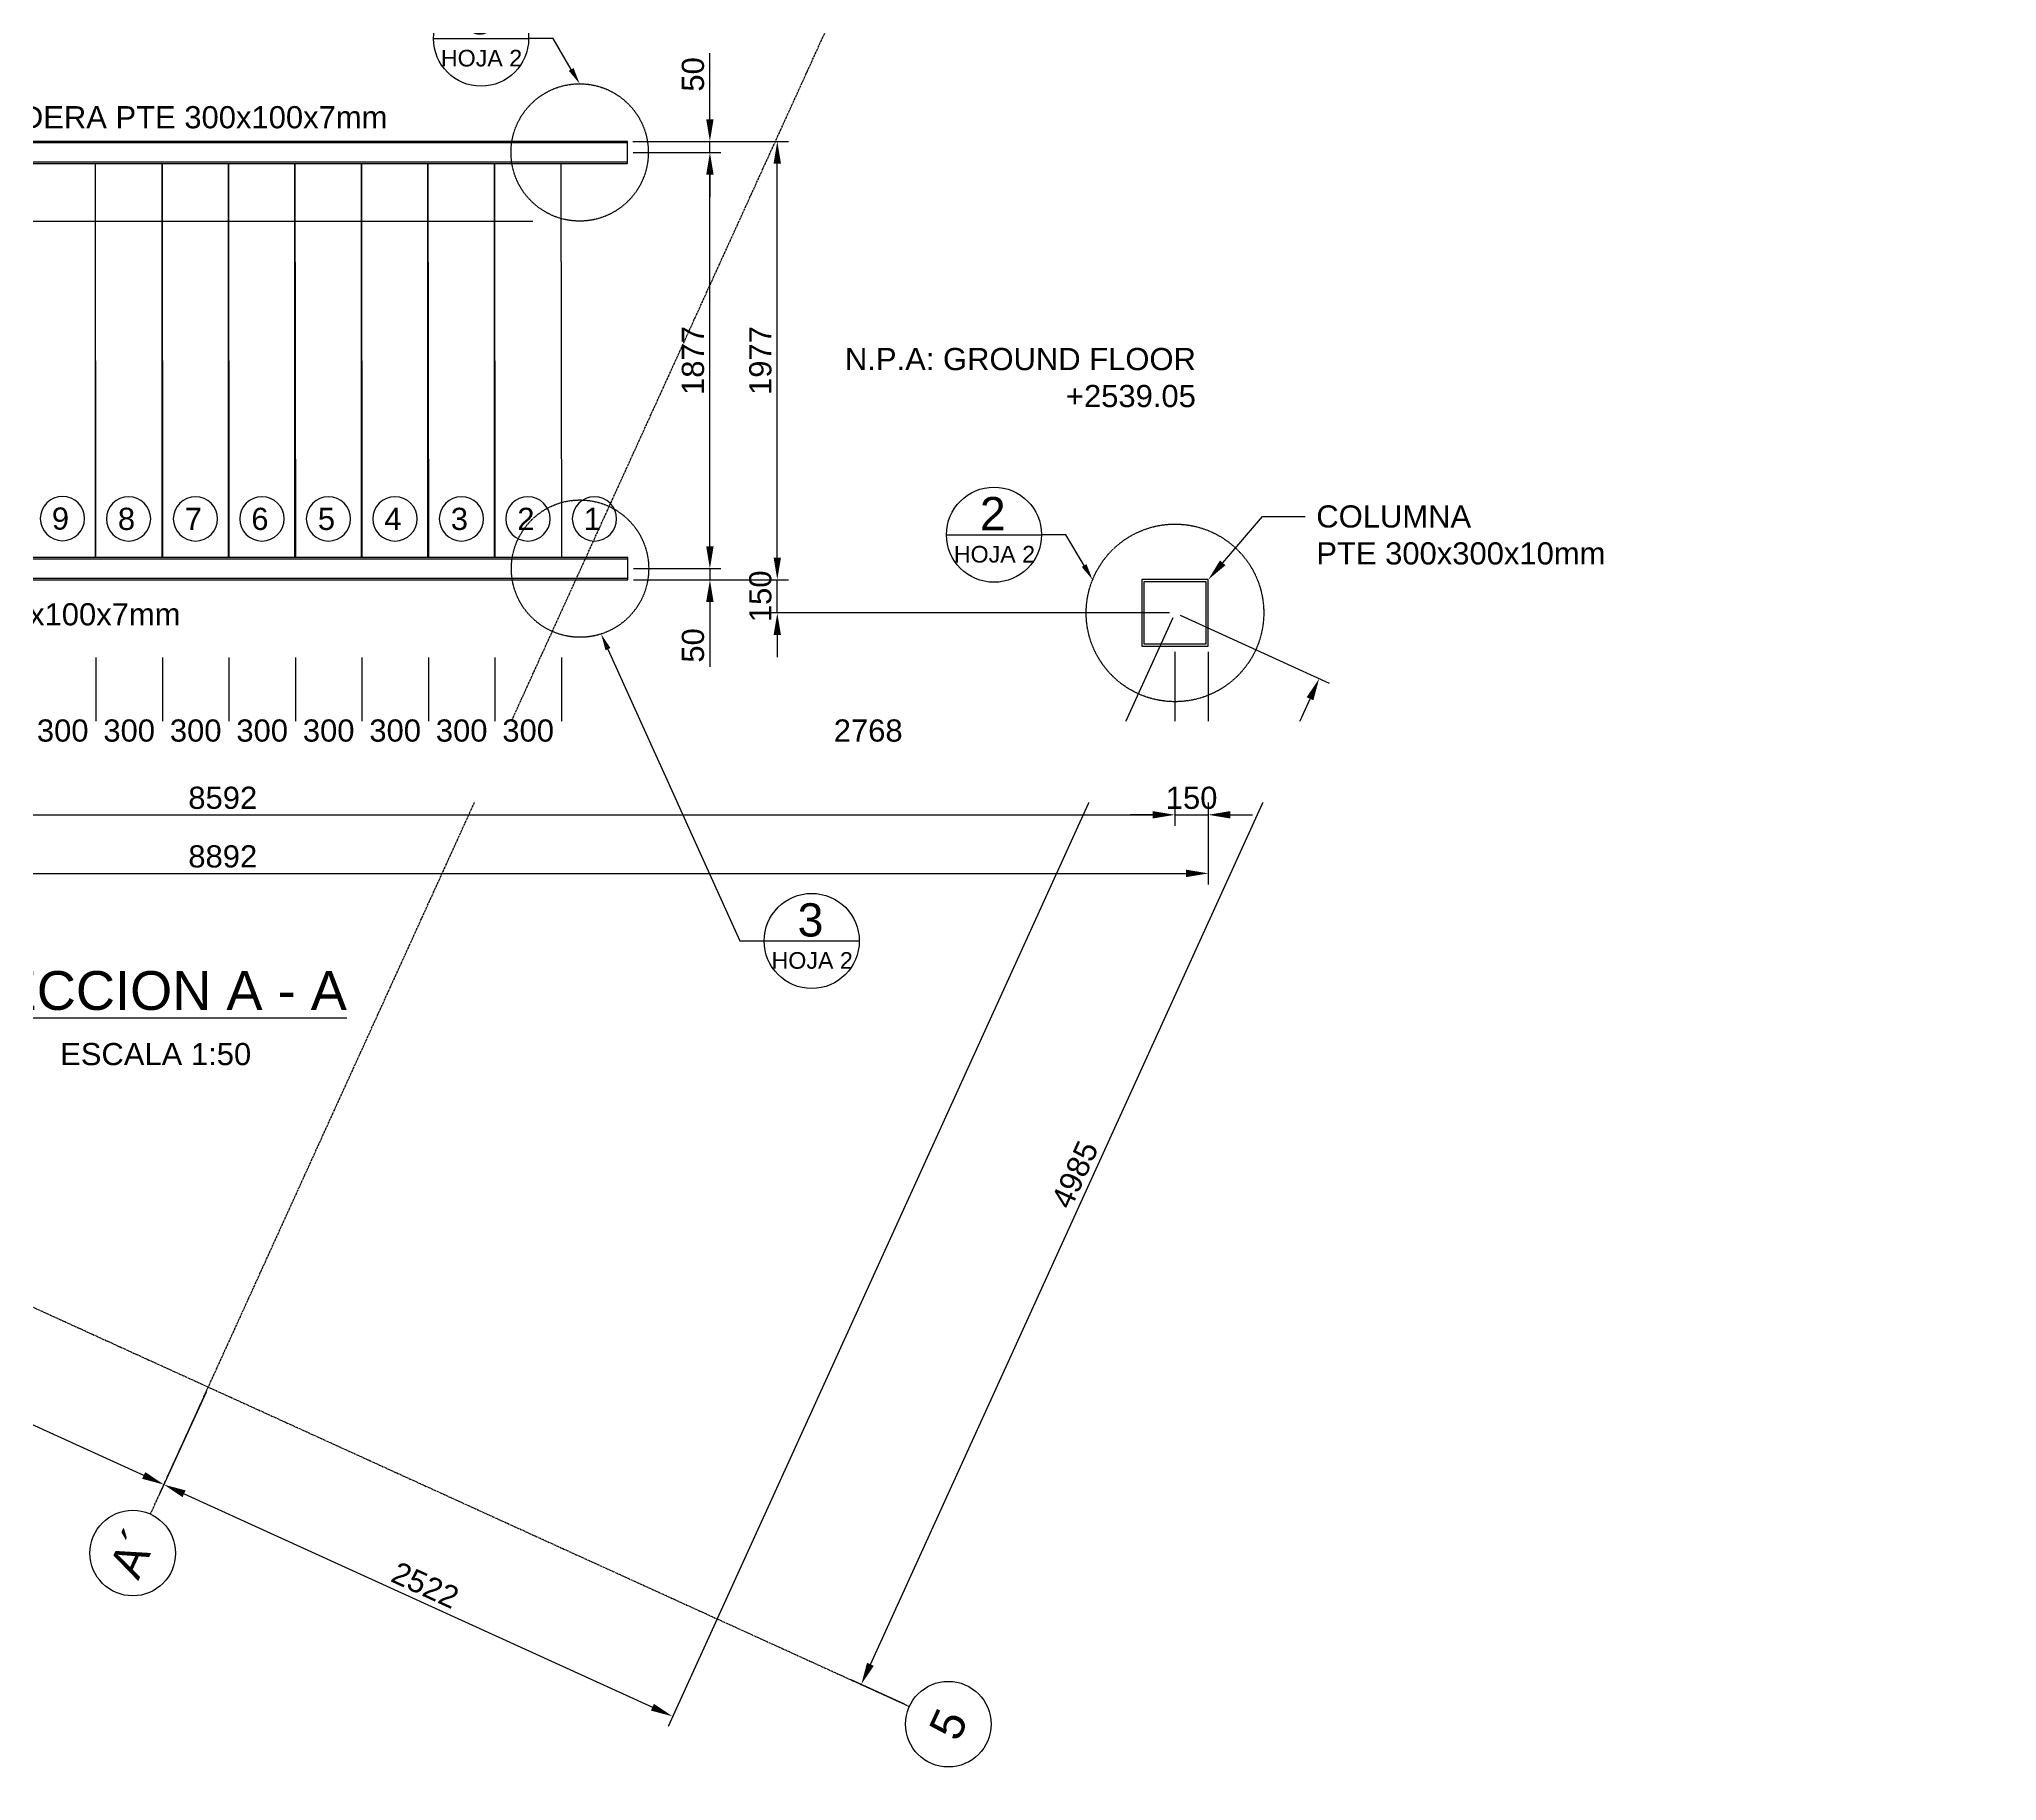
# Model space of a CAD drawing. Header units: millimetres. Extents: x -1367288 to 157996, y -18171 to 61708.
# Drawn here: x 4703 to 13536, y 22432 to 30287 of the extents above; entities that cross this region are included whole.
import ezdxf
from ezdxf import colors
from ezdxf.entities.mleader import LeaderData, LeaderLine
from ezdxf.enums import TextEntityAlignment as Align
from ezdxf.math import Vec2, Vec3

# ---------------------------------------------------------------- set-up
doc = ezdxf.new("R2010")
doc.units = ezdxf.units.MM
doc.header["$LTSCALE"] = 0.3
doc.set_wipeout_variables(frame=1)
doc.linetypes.add('CENTER', pattern=[50.8, 31.75, -6.35, 6.35, -6.35])
doc.linetypes.add('HIDDEN', pattern=[9.525, 6.35, -3.175])
for name, color, linetype in [('EE-5', 7, 'Continuous'), ('EE-TEXTO 1', 4, 'Continuous'), ('EE-TEXTO 2', 2, 'Continuous'), ('SIM-COTAS', 1, 'Continuous'), ('SIM-EJES', 8, 'CENTER'), ('SIM-OCULTOS', 8, 'HIDDEN'), ('SIM-PELDAÑOS', 5, 'Continuous'), ('SIM-PTE 300x100x7', 213, 'Continuous'), ('SIM-PTE 300x300x10', 71, 'Continuous')]:
    doc.layers.add(name, color=color, linetype=linetype)
doc.styles.add('ARIAL EE', font='arial.ttf')
doc.styles.get("Standard").update_dxf_attribs({"font": 'arial.ttf'})
doc.dimstyles.new('EE 1_STANDAR', dxfattribs={"dimtxt": 2, "dimasz": 2, "dimexe": 1, "dimexo": 0.5, "dimgap": 0.5, "dimtad": 1, "dimdec": 0, "dimdsep": 46, "dimtxsty": 'ARIAL EE', "dimcen": 1.5, "dimclrd": 256, "dimclre": 256, "dimclrt": 2, "dimadec": 0, "dimazin": 0, "dimtfac": 1, "dimtdec": 0, "dimtix": 1, "dimtmove": 0, "dimatfit": 2, "dimfxl": 1, "dimlwd": -1, "dimlwe": -1, "dimarcsym": 0})

# ---------------------------------------------------------------- blocks, each defined once
blk = doc.blocks.new('TÍTULO')
at = {"layer": 'EE-TEXTO 1', "style": 'ARIAL EE'}
blk.add_attdef('%%UVISTAENPLANTA', text='', height=3.5, dxfattribs=at).set_placement((-0.54, 3.5), align=Align.CENTER)
at = {"layer": 'EE-TEXTO 2', "style": 'ARIAL EE'}
for tag, p in [('SUBTITULO', (-0.77, -1.27)), ('ESCALA1:100', (-0.32, -5.15))]:
    blk.add_attdef(tag, text='', height=2, dxfattribs=at).set_placement(p, align=Align.CENTER)
blk = doc.blocks.new('*D69')
at = {"layer": 'SIM-COTAS', "transparency": 16777216}
for p, q in [((1235.5, 27524.1), (1235.5, 26738.9)), ((9827.6, 27524.5), (9827.6, 26738.9)), ((1335.5, 26788.9), (9727.6, 26788.9))]:
    blk.add_line(p, q, dxfattribs=at)
for points in [[(1335.5, 26805.6), (1335.5, 26772.3), (1235.5, 26788.9)], [(9727.6, 26805.6), (9727.6, 26772.3), (9827.6, 26788.9)]]:
    blk.add_solid(points, dxfattribs=at)
at = {"layer": 'SIM-COTAS', "color": 2, "transparency": 16777216, "insert": (5531.6, 26865), "char_height": 100, "attachment_point": 5, "style": 'ARIAL EE'}
blk.add_mtext('8592', dxfattribs=at)
blk = doc.blocks.new('*D70')
at = {"layer": 'SIM-COTAS', "transparency": 16777216}
for p, q in [((7059.4, 27498.3), (7059.4, 27042.2)), ((9827.6, 27524.5), (9827.6, 27042.2)), ((9727.6, 27092.2), (7159.4, 27092.2))]:
    blk.add_line(p, q, dxfattribs=at)
for points in [[(7159.4, 27108.9), (7159.4, 27075.6), (7059.4, 27092.2)], [(9727.6, 27108.9), (9727.6, 27075.6), (9827.6, 27092.2)]]:
    blk.add_solid(points, dxfattribs=at)
at = {"layer": 'SIM-COTAS', "color": 2, "transparency": 16777216, "insert": (8443.5, 27168.3), "char_height": 100, "attachment_point": 5, "style": 'ARIAL EE'}
blk.add_mtext('2768', dxfattribs=at)
blk = doc.blocks.new('*D72')
at = {"layer": 'SIM-COTAS', "transparency": 16777216}
for p, q in [((6759.4, 27498.3), (6759.4, 27042.2)), ((7059.4, 27498.3), (7059.4, 27042.2)), ((6959.4, 27092.2), (6859.4, 27092.2))]:
    blk.add_line(p, q, dxfattribs=at)
for points in [[(6859.4, 27108.9), (6859.4, 27075.6), (6759.4, 27092.2)], [(6959.4, 27108.9), (6959.4, 27075.6), (7059.4, 27092.2)]]:
    blk.add_solid(points, dxfattribs=at)
at = {"layer": 'SIM-COTAS', "color": 2, "transparency": 16777216, "insert": (6909.4, 27168.3), "char_height": 100, "attachment_point": 5, "style": 'ARIAL EE'}
blk.add_mtext('300', dxfattribs=at)
blk = doc.blocks.new('*D73')
at = {"layer": 'SIM-COTAS', "transparency": 16777216}
for p, q in [((6459.4, 27498.3), (6459.4, 27042.2)), ((6759.4, 27498.3), (6759.4, 27042.2)), ((6659.4, 27092.2), (6559.4, 27092.2))]:
    blk.add_line(p, q, dxfattribs=at)
for points in [[(6559.4, 27108.9), (6559.4, 27075.6), (6459.4, 27092.2)], [(6659.4, 27108.9), (6659.4, 27075.6), (6759.4, 27092.2)]]:
    blk.add_solid(points, dxfattribs=at)
at = {"layer": 'SIM-COTAS', "color": 2, "transparency": 16777216, "insert": (6609.4, 27168.3), "char_height": 100, "attachment_point": 5, "style": 'ARIAL EE'}
blk.add_mtext('300', dxfattribs=at)
blk = doc.blocks.new('*D74')
at = {"layer": 'SIM-COTAS', "transparency": 16777216}
for p, q in [((6159.4, 27498.3), (6159.4, 27042.2)), ((6459.4, 27498.3), (6459.4, 27042.2)), ((6359.4, 27092.2), (6259.4, 27092.2))]:
    blk.add_line(p, q, dxfattribs=at)
for points in [[(6259.4, 27108.9), (6259.4, 27075.6), (6159.4, 27092.2)], [(6359.4, 27108.9), (6359.4, 27075.6), (6459.4, 27092.2)]]:
    blk.add_solid(points, dxfattribs=at)
at = {"layer": 'SIM-COTAS', "color": 2, "transparency": 16777216, "insert": (6309.4, 27168.3), "char_height": 100, "attachment_point": 5, "style": 'ARIAL EE'}
blk.add_mtext('300', dxfattribs=at)
blk = doc.blocks.new('*D75')
at = {"layer": 'SIM-COTAS', "transparency": 16777216}
for p, q in [((5859.4, 27498.3), (5859.4, 27042.2)), ((6159.4, 27498.3), (6159.4, 27042.2)), ((6059.4, 27092.2), (5959.4, 27092.2))]:
    blk.add_line(p, q, dxfattribs=at)
for points in [[(5959.4, 27108.9), (5959.4, 27075.6), (5859.4, 27092.2)], [(6059.4, 27108.9), (6059.4, 27075.6), (6159.4, 27092.2)]]:
    blk.add_solid(points, dxfattribs=at)
at = {"layer": 'SIM-COTAS', "color": 2, "transparency": 16777216, "insert": (6009.4, 27168.3), "char_height": 100, "attachment_point": 5, "style": 'ARIAL EE'}
blk.add_mtext('300', dxfattribs=at)
blk = doc.blocks.new('*D76')
at = {"layer": 'SIM-COTAS', "transparency": 16777216}
for p, q in [((5559.4, 27498.3), (5559.4, 27042.2)), ((5859.4, 27498.3), (5859.4, 27042.2)), ((5759.4, 27092.2), (5659.4, 27092.2))]:
    blk.add_line(p, q, dxfattribs=at)
for points in [[(5659.4, 27108.9), (5659.4, 27075.6), (5559.4, 27092.2)], [(5759.4, 27108.9), (5759.4, 27075.6), (5859.4, 27092.2)]]:
    blk.add_solid(points, dxfattribs=at)
at = {"layer": 'SIM-COTAS', "color": 2, "transparency": 16777216, "insert": (5709.4, 27168.3), "char_height": 100, "attachment_point": 5, "style": 'ARIAL EE'}
blk.add_mtext('300', dxfattribs=at)
blk = doc.blocks.new('*D77')
at = {"layer": 'SIM-COTAS', "transparency": 16777216}
for p, q in [((5259.4, 27498.3), (5259.4, 27042.2)), ((5559.4, 27498.3), (5559.4, 27042.2)), ((5459.4, 27092.2), (5359.4, 27092.2))]:
    blk.add_line(p, q, dxfattribs=at)
for points in [[(5359.4, 27108.9), (5359.4, 27075.6), (5259.4, 27092.2)], [(5459.4, 27108.9), (5459.4, 27075.6), (5559.4, 27092.2)]]:
    blk.add_solid(points, dxfattribs=at)
at = {"layer": 'SIM-COTAS', "color": 2, "transparency": 16777216, "insert": (5409.4, 27168.3), "char_height": 100, "attachment_point": 5, "style": 'ARIAL EE'}
blk.add_mtext('300', dxfattribs=at)
blk = doc.blocks.new('*D78')
at = {"layer": 'SIM-COTAS', "transparency": 16777216}
for p, q in [((4959.5, 27498.3), (4959.5, 27042.2)), ((5259.4, 27498.3), (5259.4, 27042.2)), ((5159.4, 27092.2), (5059.5, 27092.2))]:
    blk.add_line(p, q, dxfattribs=at)
for points in [[(5059.5, 27108.9), (5059.5, 27075.6), (4959.5, 27092.2)], [(5159.4, 27108.9), (5159.4, 27075.6), (5259.4, 27092.2)]]:
    blk.add_solid(points, dxfattribs=at)
at = {"layer": 'SIM-COTAS', "color": 2, "transparency": 16777216, "insert": (5109.4, 27168.3), "char_height": 100, "attachment_point": 5, "style": 'ARIAL EE'}
blk.add_mtext('300', dxfattribs=at)
blk = doc.blocks.new('*D79')
at = {"layer": 'SIM-COTAS', "transparency": 16777216}
for p, q in [((4659.5, 27498.3), (4659.5, 27042.2)), ((4959.5, 27498.3), (4959.5, 27042.2)), ((4859.5, 27092.2), (4759.5, 27092.2))]:
    blk.add_line(p, q, dxfattribs=at)
for points in [[(4759.5, 27108.9), (4759.5, 27075.6), (4659.5, 27092.2)], [(4859.5, 27108.9), (4859.5, 27075.6), (4959.5, 27092.2)]]:
    blk.add_solid(points, dxfattribs=at)
at = {"layer": 'SIM-COTAS', "color": 2, "transparency": 16777216, "insert": (4809.5, 27168.3), "char_height": 100, "attachment_point": 5, "style": 'ARIAL EE'}
blk.add_mtext('300', dxfattribs=at)
blk = doc.blocks.new('*D85')
at = {"layer": 'SIM-COTAS', "transparency": 16777216}
for p, q in [((1225.2, 27676.4), (424.4, 25918.1)), ((5175.1, 23809.5), (536.1, 25922.1)), ((5456.1, 24185.2), (5245.3, 23722.5))]:
    blk.add_line(p, q, dxfattribs=at)
for points in [[(543, 25937.3), (529.2, 25906.9), (445.1, 25963.6)], [(5182, 23824.6), (5168.1, 23794.3), (5266.1, 23768)]]:
    blk.add_solid(points, dxfattribs=at)
at = {"layer": 'SIM-COTAS', "color": 2, "transparency": 16777216, "insert": (2887.1, 24935), "char_height": 100, "attachment_point": 5, "rotation": 335.51468, "style": 'ARIAL EE'}
blk.add_mtext('5297', dxfattribs=at)
blk = doc.blocks.new('*D87')
at = {"layer": 'SIM-COTAS', "transparency": 16777216}
for p, q in [((9817.3, 27676.8), (7540.4, 22677.3)), ((5456.1, 24185.2), (5245.3, 23722.5)), ((5357.1, 23726.6), (7470.1, 22764.3))]:
    blk.add_line(p, q, dxfattribs=at)
for points in [[(5364, 23741.7), (5350.2, 23711.4), (5266.1, 23768)], [(7477, 22779.4), (7463.2, 22749.1), (7561.1, 22722.8)]]:
    blk.add_solid(points, dxfattribs=at)
at = {"layer": 'SIM-COTAS', "color": 2, "transparency": 16777216, "insert": (6445.1, 23314.6), "char_height": 100, "attachment_point": 5, "rotation": 335.51468, "style": 'ARIAL EE'}
blk.add_mtext('2522', dxfattribs=at)
blk = doc.blocks.new('*D93')
at = {"layer": 'SIM-COTAS', "transparency": 16777216}
for p, q in [((8033.4, 27949.1), (8033.4, 28049.1)), ((7384.4, 27849.1), (8083.4, 27849.1)), ((8033.4, 27699.5), (8033.4, 27849.1)), ((9802.6, 27699.5), (7983.4, 27699.5)), ((8033.4, 27599.5), (8033.4, 27499.5))]:
    blk.add_line(p, q, dxfattribs=at)
for points in [[(8016.7, 27949.1), (8050, 27949.1), (8033.4, 27849.1)], [(8016.7, 27599.5), (8050, 27599.5), (8033.4, 27699.5)]]:
    blk.add_solid(points, dxfattribs=at)
at = {"layer": 'SIM-COTAS', "color": 2, "transparency": 16777216, "insert": (7957.3, 27774.3), "char_height": 100, "attachment_point": 5, "rotation": 90, "style": 'ARIAL EE'}
blk.add_mtext('150', dxfattribs=at)
blk = doc.blocks.new('*D94')
at = {"layer": 'SIM-COTAS', "transparency": 16777216}
for p, q in [((7382.8, 29776.2), (7779.4, 29776.2)), ((7729.4, 27999.1), (7729.4, 29676.2)), ((7384.4, 27899.1), (7779.4, 27899.1))]:
    blk.add_line(p, q, dxfattribs=at)
for points in [[(7712.7, 29676.2), (7746, 29676.2), (7729.4, 29776.2)], [(7712.7, 27999.1), (7746, 27999.1), (7729.4, 27899.1)]]:
    blk.add_solid(points, dxfattribs=at)
at = {"layer": 'SIM-COTAS', "color": 2, "transparency": 16777216, "insert": (7653.3, 28837.7), "char_height": 100, "attachment_point": 5, "rotation": 90, "style": 'ARIAL EE'}
blk.add_mtext('1877', dxfattribs=at)
blk = doc.blocks.new('*D95')
at = {"layer": 'SIM-COTAS', "transparency": 16777216}
for p, q in [((7382.4, 29826.2), (8083.4, 29826.2)), ((8033.4, 27949.1), (8033.4, 29726.2)), ((7384.4, 27849.1), (8083.4, 27849.1))]:
    blk.add_line(p, q, dxfattribs=at)
for points in [[(8016.7, 29726.2), (8050, 29726.2), (8033.4, 29826.2)], [(8016.7, 27949.1), (8050, 27949.1), (8033.4, 27849.1)]]:
    blk.add_solid(points, dxfattribs=at)
at = {"layer": 'SIM-COTAS', "color": 2, "transparency": 16777216, "insert": (7957.3, 28837.7), "char_height": 100, "attachment_point": 5, "rotation": 90, "style": 'ARIAL EE'}
blk.add_mtext('1977', dxfattribs=at)
blk = doc.blocks.new('*D97')
at = {"layer": 'SIM-COTAS', "transparency": 16777216}
for p, q in [((7729.4, 29926.2), (7729.4, 30224.6)), ((7382.4, 29826.2), (7779.4, 29826.2)), ((7382.8, 29776.2), (7779.4, 29776.2)), ((7729.4, 29776.2), (7729.4, 29826.2)), ((7729.4, 29676.2), (7729.4, 29576.2))]:
    blk.add_line(p, q, dxfattribs=at)
for points in [[(7712.7, 29926.2), (7746, 29926.2), (7729.4, 29826.2)], [(7712.7, 29676.2), (7746, 29676.2), (7729.4, 29776.2)]]:
    blk.add_solid(points, dxfattribs=at)
at = {"layer": 'SIM-COTAS', "color": 2, "transparency": 16777216, "insert": (7653.3, 30128.1), "char_height": 100, "attachment_point": 5, "rotation": 90, "style": 'ARIAL EE'}
blk.add_mtext('50', dxfattribs=at)
blk = doc.blocks.new('*D98')
at = {"layer": 'SIM-COTAS', "transparency": 16777216}
for p, q in [((7729.4, 27999.1), (7729.4, 28099.1)), ((7384.4, 27899.1), (7779.4, 27899.1)), ((7384.4, 27849.1), (7779.4, 27849.1)), ((7729.4, 27899.1), (7729.4, 27849.1)), ((7729.4, 27749.1), (7729.4, 27456.2))]:
    blk.add_line(p, q, dxfattribs=at)
for points in [[(7712.7, 27999.1), (7746, 27999.1), (7729.4, 27899.1)], [(7712.7, 27749.1), (7746, 27749.1), (7729.4, 27849.1)]]:
    blk.add_solid(points, dxfattribs=at)
at = {"layer": 'SIM-COTAS', "color": 2, "transparency": 16777216, "insert": (7653.3, 27552.7), "char_height": 100, "attachment_point": 5, "rotation": 90, "style": 'ARIAL EE'}
blk.add_mtext('50', dxfattribs=at)
blk = doc.blocks.new('*D103')
at = {"layer": 'SIM-COTAS', "transparency": 16777216}
for p, q in [((9827.6, 27524.5), (9827.6, 26738.9)), ((9977.6, 27524.5), (9977.6, 26738.9)), ((9727.6, 26788.9), (9627.6, 26788.9)), ((9827.6, 26788.9), (9977.6, 26788.9)), ((10077.6, 26788.9), (10177.6, 26788.9))]:
    blk.add_line(p, q, dxfattribs=at)
for points in [[(9727.6, 26805.6), (9727.6, 26772.3), (9827.6, 26788.9)], [(10077.6, 26805.6), (10077.6, 26772.3), (9977.6, 26788.9)]]:
    blk.add_solid(points, dxfattribs=at)
at = {"layer": 'SIM-COTAS', "color": 2, "transparency": 16777216, "insert": (9902.6, 26865), "char_height": 100, "attachment_point": 5, "style": 'ARIAL EE'}
blk.add_mtext('150', dxfattribs=at)
blk = doc.blocks.new('*D105')
at = {"layer": 'SIM-COTAS', "transparency": 16777216}
for p, q in [((1085.5, 27524.1), (1085.5, 26474.7)), ((9977.6, 27524.5), (9977.6, 26474.7)), ((1185.5, 26524.7), (9877.6, 26524.7))]:
    blk.add_line(p, q, dxfattribs=at)
for points in [[(1185.5, 26541.4), (1185.5, 26508.1), (1085.5, 26524.7)], [(9877.6, 26541.4), (9877.6, 26508.1), (9977.6, 26524.7)]]:
    blk.add_solid(points, dxfattribs=at)
at = {"layer": 'SIM-COTAS', "color": 2, "transparency": 16777216, "insert": (5531.6, 26600.8), "char_height": 100, "attachment_point": 5, "style": 'ARIAL EE'}
blk.add_mtext('8892', dxfattribs=at)
blk = doc.blocks.new('*D109')
at = {"layer": 'SIM-COTAS', "transparency": 16777216}
for p, q in [((9850.4, 27689.2), (10523.7, 27382.5)), ((8453.5, 22957.5), (10436.8, 27312.2)), ((8606.7, 22777.8), (8366.6, 22887.2))]:
    blk.add_line(p, q, dxfattribs=at)
for points in [[(10421.6, 27319.2), (10451.9, 27305.3), (10478.2, 27403.3)], [(8438.3, 22964.4), (8468.7, 22950.6), (8412.1, 22866.5)]]:
    blk.add_solid(points, dxfattribs=at)
at = {"layer": 'SIM-COTAS', "color": 2, "transparency": 16777216, "insert": (9375.9, 25166.4), "char_height": 100, "attachment_point": 5, "rotation": 65.51468, "style": 'ARIAL EE'}
blk.add_mtext('4985', dxfattribs=at)
blk = doc.blocks.new('ITEM_1')
at = {"layer": 'EE-5'}
blk.add_circle((0, 0), 3.86, dxfattribs=at)
at = {"layer": 'EE-TEXTO 1', "style": 'ARIAL EE', "flags": 4}
blk.add_attdef('EJE', text='', height=3, dxfattribs=at).set_placement((0, 0), align=Align.MIDDLE_CENTER)
blk = doc.blocks.new('PELDAÑOS')
at = {"layer": 'EE-5'}
blk.add_circle((0, 0), 2, dxfattribs=at)
at = {"layer": 'EE-TEXTO 1', "style": 'ARIAL EE', "flags": 4}
blk.add_attdef('PELDAÑO', text='', height=2, dxfattribs=at).set_placement((0, 0), align=Align.MIDDLE_CENTER)
blk = doc.blocks.new('*D177')
at = {"layer": 'SIM-COTAS', "transparency": 16777216}
for p, q in [((620.2, 31913.8), (-1272, 31211.6)), ((1360.5, 27549.1), (-614.3, 27549))]:
    blk.add_line(p, q, dxfattribs=at)
blk.add_arc((-11143.8, 27548.5), 10579.5, 0.54435, 19.81663, dxfattribs=at)
for points in [[(-1206.5, 31129.4), (-1175.1, 31140.8), (-1225.1, 31229)], [(-548.1, 27649.1), (-581.5, 27649), (-564.3, 27549)]]:
    blk.add_solid(points, dxfattribs=at)
at = {"layer": 'SIM-COTAS', "color": 2, "transparency": 16777216, "insert": (-656, 29431.9), "char_height": 100, "attachment_point": 5, "rotation": 280.18049, "style": 'ARIAL EE'}
blk.add_mtext('20°', dxfattribs=at)
blk = doc.blocks.new('*D227')
at = {"layer": 'SIM-COTAS', "color": 2, "transparency": 16777216, "insert": (4323.9, 27692.5), "char_height": 100, "attachment_point": 5, "style": 'ARIAL EE', "bg_fill": 3, "box_fill_scale": 1.1, "bg_fill_color": 256, "bg_fill_true_color": 13158600, "bg_fill_transparency": 0}
blk.add_mtext('GUALDERA PTE 300x100x7mm', dxfattribs=at)
blk = doc.blocks.new('*D228')
at = {"layer": 'SIM-COTAS', "color": 2, "transparency": 16777216, "insert": (4803.5, 30896.8), "char_height": 100, "attachment_point": 5, "rotation": 20.31757, "style": 'ARIAL EE', "bg_fill": 3, "box_fill_scale": 1.1, "bg_fill_color": 256, "bg_fill_true_color": 13158600, "bg_fill_transparency": 0}
blk.add_mtext('GUALDERA PTE 300x100x7mm', dxfattribs=at)
blk = doc.blocks.new('*D229')
at = {"layer": 'SIM-COTAS', "color": 2, "transparency": 16777216, "insert": (5257.4, 29934.4), "char_height": 100, "attachment_point": 5, "style": 'ARIAL EE', "bg_fill": 3, "box_fill_scale": 1.1, "bg_fill_color": 256, "bg_fill_true_color": 13158600, "bg_fill_transparency": 0}
blk.add_mtext('GUALDERA PTE 300x100x7mm', dxfattribs=at)
blk = doc.blocks.new('ITEM DETALLE')
at = {"color": 7, "transparency": 16777216}
blk.add_wipeout([(0, 4.29), (-0.84, 4.2), (-1.64, 3.96), (-2.38, 3.56), (-3.03, 3.03), (-3.56, 2.38), (-3.96, 1.64), (-4.2, 0.84), (-4.29, 0), (-4.2, -0.84), (-3.96, -1.64), (-3.56, -2.38), (-3.03, -3.03), (-2.38, -3.56), (-1.64, -3.96), (-0.84, -4.2), (0, -4.29), (0.84, -4.2), (1.64, -3.96), (2.38, -3.56), (3.03, -3.03), (3.56, -2.38), (3.96, -1.64), (4.2, -0.84), (4.29, 0), (4.2, 0.84), (3.96, 1.64), (3.56, 2.38), (3.03, 3.03), (2.38, 3.56), (1.64, 3.96), (0.84, 4.2)], dxfattribs=at)
at = {"layer": 'EE-5', "color": 7, "transparency": 16777216}
blk.add_line((-4.29, 0), (4.29, 0), dxfattribs=at)
blk.add_circle((0, 0), 4.29, dxfattribs=at)
at = {"layer": 'EE-TEXTO 1', "color": 4, "transparency": 16777216, "style": 'ARIAL EE'}
blk.add_attdef('X', text='', height=3, dxfattribs=at).set_placement((-0.11, 1.9), align=Align.MIDDLE_CENTER)
at = {"layer": 'EE-TEXTO 2', "color": 2, "transparency": 16777216, "style": 'ARIAL EE'}
blk.add_attdef('###', text='', height=1.5, dxfattribs=at).set_placement((0.04, -1.76), align=Align.MIDDLE_CENTER)

msp = doc.modelspace()

# ---------------------------------------------------------------- linework, layer by layer
at = {"layer": 'SIM-COTAS'}
msp.add_lwpolyline([(6930.4, 29465.5), (2799.7, 29465.5), (2417.3, 30487.4), (7373.9, 32342.1), (6805.9, 32231.3), (6895.5, 32036.1)], dxfattribs=at)
at = {"layer": 'SIM-EJES'}
for p, q in [((5205.3, 23634.7), (10317.1, 34859.1)), ((-3253.4, 28179.1), (8629.4, 22767.5))]:
    msp.add_line(p, q, dxfattribs=at)
at = {"layer": 'SIM-OCULTOS', "elevation": 2.9}
msp.add_lwpolyline([(971.8, 29733.2), (7357.8, 29733.2), (7357.8, 29819.2), (957.4, 29819.2)], close=True, dxfattribs=at)
at = {"layer": 'SIM-PELDAÑOS', "elevation": 1.4}
for points in [[(4655.5, 29726.2), (4955.5, 29726.2), (4957.5, 27949.1), (4655.5, 27949.1)], [(4957.5, 29726.2), (5257.5, 29726.2), (5259.4, 27949.1), (4957.5, 27949.1)], [(5257.5, 29726.2), (5557.5, 29726.2), (5559.4, 27949.1), (5257.5, 27949.1)], [(5557.5, 29726.2), (5857.5, 29726.2), (5859.4, 27949.1), (5557.5, 27949.1)], [(5857.5, 29726.2), (6157.5, 29726.2), (6159.4, 27949.1), (5857.5, 27949.1)], [(6157.5, 29726.2), (6457.5, 29726.2), (6459.4, 27949.1), (6157.5, 27949.1)], [(6457.5, 29726.2), (6757.5, 29726.2), (6759.4, 27949.1), (6457.5, 27949.1)], [(6757.5, 29726.2), (7057.5, 29726.2), (7059.4, 27949.1), (6757.5, 27949.1)]]:
    msp.add_lwpolyline(points, close=True, dxfattribs=at)
at = {"layer": 'SIM-PTE 300x300x10', "elevation": 0.8}
for points in [[(9677.6, 27549.5), (9977.6, 27549.5), (9977.6, 27849.5), (9677.6, 27849.5)], [(9687.6, 27559.5), (9967.6, 27559.5), (9967.6, 27839.5), (9687.6, 27839.5)]]:
    msp.add_lwpolyline(points, close=True, dxfattribs=at)

# ---------------------------------------------------------------- block references
ref = msp.add_blockref('PELDAÑOS', (4808.5, 28125, 2.5), dxfattribs=dict(xscale=-50, yscale=50, zscale=50))
ref.add_attrib('PELDAÑO', '9', dxfattribs={"layer": 'EE-TEXTO 1', "height": 100, "style": 'ARIAL EE'}).set_placement((4799.3, 28125, 2.5), align=Align.MIDDLE_CENTER)
ref = msp.add_blockref('PELDAÑOS', (5106.5, 28123.7, 1.4), dxfattribs=dict(xscale=-50, yscale=50, zscale=50))
ref.add_attrib('PELDAÑO', '8', dxfattribs={"layer": 'EE-TEXTO 1', "height": 100, "style": 'ARIAL EE'}).set_placement((5097.3, 28123.6, 1.4), align=Align.MIDDLE_CENTER)
ref = msp.add_blockref('PELDAÑOS', (5408.5, 28123.7, 1.4), dxfattribs=dict(xscale=-50, yscale=50, zscale=50))
ref.add_attrib('PELDAÑO', '7', dxfattribs={"layer": 'EE-TEXTO 1', "height": 100, "style": 'ARIAL EE'}).set_placement((5399.3, 28123.6, 1.4), align=Align.MIDDLE_CENTER)
ref = msp.add_blockref('PELDAÑOS', (5708.5, 28123.7, 1.4), dxfattribs=dict(xscale=-50, yscale=50, zscale=50))
ref.add_attrib('PELDAÑO', '6', dxfattribs={"layer": 'EE-TEXTO 1', "height": 100, "style": 'ARIAL EE'}).set_placement((5699.3, 28123.6, 1.4), align=Align.MIDDLE_CENTER)
ref = msp.add_blockref('PELDAÑOS', (6008.5, 28123.7, 1.4), dxfattribs=dict(xscale=-50, yscale=50, zscale=50))
ref.add_attrib('PELDAÑO', '5', dxfattribs={"layer": 'EE-TEXTO 1', "height": 100, "style": 'ARIAL EE'}).set_placement((5999.3, 28123.6, 1.4), align=Align.MIDDLE_CENTER)
ref = msp.add_blockref('PELDAÑOS', (6308.5, 28123.7, 1.4), dxfattribs=dict(xscale=-50, yscale=50, zscale=50))
ref.add_attrib('PELDAÑO', '4', dxfattribs={"layer": 'EE-TEXTO 1', "height": 100, "style": 'ARIAL EE'}).set_placement((6299.3, 28123.6, 1.4), align=Align.MIDDLE_CENTER)
ref = msp.add_blockref('PELDAÑOS', (6608.5, 28123.7, 1.4), dxfattribs=dict(xscale=-50, yscale=50, zscale=50))
ref.add_attrib('PELDAÑO', '3', dxfattribs={"layer": 'EE-TEXTO 1', "height": 100, "style": 'ARIAL EE'}).set_placement((6599.3, 28123.6, 1.4), align=Align.MIDDLE_CENTER)
ref = msp.add_blockref('PELDAÑOS', (6908.5, 28123.7, 1.4), dxfattribs=dict(xscale=-50, yscale=50, zscale=50))
ref.add_attrib('PELDAÑO', '2', dxfattribs={"layer": 'EE-TEXTO 1', "height": 100, "style": 'ARIAL EE'}).set_placement((6899.3, 28123.6, 1.4), align=Align.MIDDLE_CENTER)
ref = msp.add_blockref('PELDAÑOS', (7208.5, 28123.7, 1.4), dxfattribs=dict(xscale=-50, yscale=50, zscale=50))
ref.add_attrib('PELDAÑO', '1', dxfattribs={"layer": 'EE-TEXTO 1', "height": 100, "style": 'ARIAL EE'}).set_placement((7199.3, 28123.6, 1.4), align=Align.MIDDLE_CENTER)
at = {"layer": 'EE-TEXTO 1'}
ref = msp.add_blockref('TÍTULO', (5983.4, 25734), dxfattribs=dict(at, xscale=50, yscale=50, zscale=50))
ref.add_attrib('ESCALA1:100', 'ESCALA 1:50', dxfattribs={"layer": 'EE-TEXTO 2', "height": 100, "style": 'ARIAL EE'}).set_placement((5228.9, 25659.8), align=Align.CENTER)
ref.add_attrib('%%UVISTAENPLANTA', '%%USECCION A - A', dxfattribs={"height": 175, "style": 'ARIAL EE'}).set_placement((5228.9, 25908.9), align=Align.CENTER)
at = {"layer": 'SIM-COTAS'}
ref = msp.add_blockref('ITEM_1', (5125.4, 23459.2), dxfattribs=dict(at, xscale=50, yscale=50, zscale=50, rotation=245.5146799781255))
ref.add_attrib('EJE', 'A´', dxfattribs={"layer": 'EE-TEXTO 1', "height": 150, "rotation": 65.51468, "style": 'ARIAL EE', "flags": 4}).set_placement((5125.3, 23459.1), align=Align.MIDDLE_CENTER)
ref = msp.add_blockref('ITEM_1', (8805, 22687.5), dxfattribs=dict(at, xscale=50, yscale=50, zscale=50, rotation=245.5146799781255))
ref.add_attrib('EJE', '5', dxfattribs={"layer": 'EE-TEXTO 1', "height": 150, "rotation": 65.51468, "style": 'ARIAL EE', "flags": 4}).set_placement((8804.9, 22687.5), align=Align.MIDDLE_CENTER)

# ---------------------------------------------------------------- texts
at = {"layer": 'SIM-COTAS', "color": 2, "insert": (9921.9, 28626.3), "char_height": 100, "width": 1659.146, "attachment_point": 9, "style": 'ARIAL EE'}
msp.add_mtext('N.P.A: GROUND FLOOR\\P+2539.05', dxfattribs=at)

# ---------------------------------------------------------------- dimensions: what is measured, and where the dimension line sits
at = {"layer": 'SIM-COTAS'}
dim = msp.add_angular_dim_2l(base=(-638.5, 28799), line1=((7246.6, 34372.6, 5.5), (643.7, 31922.5, -1.2)), line2=((1385.5, 27549.1, 0.6), (9677.6, 27549.5, 0.6)), dimstyle='EE 1_STANDAR', override={"dimscale": 0}, dxfattribs=at)
dim.commit()
dim.dimension.update_dxf_attribs({"geometry": '*D177', "text_midpoint": (-656, 29431.9)})
for base, p1, p2, picture, middle in [((7729.4, 29826.2), (7357.8, 29776.2, 2.9), (7357.4, 29826.2, 2.9), '*D97', (7729.4, 30128.1)), ((7729.4, 27849.1), (7359.4, 27899.1, 1.4), (7359.4, 27849.1, 1.4), '*D98', (7729.4, 27552.7)), ((8033.4, 27849.1), (9827.6, 27699.5, 0.8), (7359.4, 27849.1, 1.4), '*D93', (8033.4, 27774.3))]:
    dim = msp.add_linear_dim(base=base, p1=p1, p2=p2, angle=90, dimstyle='EE 1_STANDAR', dxfattribs=at)
    dim.commit()
    dim.dimension.update_dxf_attribs({"geometry": picture, "text_midpoint": middle, "dimtype": 160})
for base, p1, p2, angle, picture, middle in [((8033.4, 29826.2), (7359.4, 27849.1, 1.4), (7357.4, 29826.2, 2.9), 90, '*D95', (7957.3, 28837.7)), ((7729.4, 29776.2), (7359.4, 27899.1, 1.4), (7357.8, 29776.2, 2.9), 90, '*D94', (7653.3, 28837.7)), ((445.1, 25963.6), (5466.4, 24208), (1235.5, 27699.1, 0.6), 335.51468, '*D85', (2887.1, 24935)), ((7561.1, 22722.8), (5466.4, 24208), (9827.6, 27699.5, 0.8), 335.51468, '*D87', (6445.1, 23314.6)), ((10478.2, 27403.3), (8629.4, 22767.5), (9827.6, 27699.5, 0.8), 65.51468, '*D109', (9375.9, 25166.4))]:
    dim = msp.add_linear_dim(base=base, p1=p1, p2=p2, angle=angle, dimstyle='EE 1_STANDAR', dxfattribs=at)
    dim.commit()
    dim.dimension.update_dxf_attribs({"geometry": picture, "text_midpoint": middle})
for base, p1, p2, picture, middle in [((9977.6, 26524.7), (1085.5, 27549.1, 0.6), (9977.6, 27549.5, 0.8), '*D105', (5531.6, 26600.8)), ((9827.6, 26788.9), (1235.5, 27549.1, 0.6), (9827.6, 27549.5, 0.8), '*D69', (5531.6, 26865)), ((4659.5, 27092.2), (4959.5, 27523.3), (4659.5, 27523.3), '*D79', (4809.5, 27168.3)), ((4959.5, 27092.2), (5259.4, 27523.3), (4959.5, 27523.3), '*D78', (5109.4, 27168.3)), ((5259.4, 27092.2), (5559.4, 27523.3), (5259.4, 27523.3), '*D77', (5409.4, 27168.3)), ((5559.4, 27092.2), (5859.4, 27523.3), (5559.4, 27523.3), '*D76', (5709.4, 27168.3)), ((5859.4, 27092.2), (6159.4, 27523.3), (5859.4, 27523.3), '*D75', (6009.4, 27168.3)), ((6159.4, 27092.2), (6459.4, 27523.3), (6159.4, 27523.3), '*D74', (6309.4, 27168.3)), ((6459.4, 27092.2), (6759.4, 27523.3), (6459.4, 27523.3), '*D73', (6609.4, 27168.3)), ((6759.4, 27092.2), (7059.4, 27523.3), (6759.4, 27523.3), '*D72', (6909.4, 27168.3)), ((7059.4, 27092.2), (9827.6, 27549.5, 0.8), (7059.4, 27523.3), '*D70', (8443.5, 27168.3)), ((9977.6, 26788.9), (9827.6, 27549.5, 0.8), (9977.6, 27549.5, 0.8), '*D103', (9902.6, 26865))]:
    dim = msp.add_linear_dim(base=base, p1=p1, p2=p2, dimstyle='EE 1_STANDAR', dxfattribs=at)
    dim.commit()
    dim.dimension.update_dxf_attribs({"geometry": picture, "text_midpoint": middle})

# ---------------------------------------------------------------- leaders
ml = msp.add_multileader_block('Standard', dxfattribs=at)
ml.set_content('ITEM DETALLE', color=256, scale=50)
ml.set_attribute('X', '2', width=0)
ml.set_attribute('###', 'HOJA 2', width=0)
ml.set_leader_properties(color=256)
ml.build(insert=Vec2(0, 0))
ml.multileader.update_dxf_attribs({"arrow_head_size": 75, "scale": 50})
ctx = ml.context
ctx.base_point, ctx.scale, ctx.char_height, ctx.arrow_head_size, ctx.landing_gap_size, ctx.plane_origin = Vec3(8796.8, 28052.2, 1.1), 50, 200, 75, 100, Vec3(7620.9, 27866.2, 1.1)
notes = []
notes.append((ctx, [(1, (1, 1, 0), (9335.7, 28052.2, 1.1), (-1, 0), 110.4, [(0, [(9455.9, 27848.6, 1.1)], 0, [])])]))
ctx.block.insert = Vec3(9011.1, 28052.2, 1.1)
at = {"layer": 'SIM-COTAS', "linetype": 'Continuous'}
ml = msp.add_multileader_mtext('Standard', dxfattribs=at)
ml.set_content('\\A1;{\\C2;COLUMNA\\PPTE 300x300x10mm}', color=256)
ml.set_leader_properties()
ml.build(insert=Vec2(0, 0))
ml.multileader.update_dxf_attribs({"dogleg_length": 0.0025, "arrow_head_size": 100, "scale": 50})
ctx = ml.context
ctx.base_point, ctx.scale, ctx.char_height, ctx.arrow_head_size, ctx.landing_gap_size, ctx.plane_origin = Vec3(10415.2, 28133.7), 50, 100, 100, 50, Vec3(14917.8, 12737.3)
notes.append((ctx, [(1, (1, 1, 0), (10223, 28133.7), (1, 0), 192.2, [(0, [(9977.6, 27849.5)], 0, [])])]))
ctx.mtext.insert, ctx.mtext.rotation, ctx.mtext.width, ctx.mtext.defined_height, ctx.mtext.flow_direction = Vec3(10465.2, 28184.6), 6.283185, 1318.047, 411.1, 5
for ctx, leaders in notes:
    for number, flags, end, landing, length, lines in leaders:
        leader = LeaderData()
        leader.index, (leader.has_last_leader_line, leader.has_dogleg_vector, leader.attachment_direction) = number, flags
        leader.last_leader_point, leader.dogleg_vector, leader.dogleg_length = Vec3(end), Vec3(landing), length
        for number, points, colour, breaks in lines:
            line = LeaderLine()
            line.index, line.vertices, line.color, line.breaks = number, Vec3.list(points), colors.encode_raw_color(colour), breaks
            leader.lines.append(line)
        ctx.leaders.append(leader)

# ---------------------------------------------------------------- next in the draw order: dimensions: what is measured, and where the dimension line sits
at = {"layer": 'SIM-COTAS'}
dim = msp.add_aligned_dim(p1=(994, 29601.4, 1.7), p2=(8538.1, 32394.6, 3.1), distance=-184.7, text='GUALDERA PTE 300x100x7mm', dimstyle='EE 1_STANDAR', override={"dimse1": 1, "dimse2": 1, "dimsd1": 1, "dimsd2": 1, "dimtfill": 1}, dxfattribs=at)
dim.commit()
dim.dimension.update_dxf_attribs({"geometry": '*D228', "text_midpoint": (4803.5, 30896.8)})

# ---------------------------------------------------------------- next in the draw order: leaders
at = {"layer": 'SIM-COTAS', "linetype": 'Continuous'}
ml = msp.add_multileader_mtext('Standard', dxfattribs=at)
ml.set_content('\\A1;{\\C2;COLUMNA\\PPTE 300x300x10mm}', color=256)
ml.set_leader_properties()
ml.build(insert=Vec2(0, 0))
ml.multileader.update_dxf_attribs({"dogleg_length": 0.0025, "arrow_head_size": 100, "scale": 50})
ctx = ml.context
ctx.base_point, ctx.scale, ctx.char_height, ctx.arrow_head_size, ctx.landing_gap_size, ctx.plane_origin = Vec3(21377.9, 27110.3), 50, 100, 100, 50, Vec3(26283.4, 11461.1)
ctx.text_align_type = 2
notes = []
notes.append((ctx, [(0, (1, 1, 0), (22954.8, 27110.3), (-1, 0), 192.2, [(0, [(23376.8, 27549.1)], 0, [])])]))
ctx.mtext.insert, ctx.mtext.rotation, ctx.mtext.width, ctx.mtext.defined_height, ctx.mtext.alignment, ctx.mtext.flow_direction = Vec3(22712.6, 27161.2), 6.283185, 1318.047, 411.1, 3, 5
ctx.mtext.has_bg_fill, ctx.mtext.bg_color, ctx.mtext.bg_scale_factor, ctx.mtext.bg_transparency, ctx.mtext.use_window_bg_color = 1, -1073741824, 1.5, 0, 1
for ctx, leaders in notes:
    for number, flags, end, landing, length, lines in leaders:
        leader = LeaderData()
        leader.index, (leader.has_last_leader_line, leader.has_dogleg_vector, leader.attachment_direction) = number, flags
        leader.last_leader_point, leader.dogleg_vector, leader.dogleg_length = Vec3(end), Vec3(landing), length
        for number, points, colour, breaks in lines:
            line = LeaderLine()
            line.index, line.vertices, line.color, line.breaks = number, Vec3.list(points), colors.encode_raw_color(colour), breaks
            leader.lines.append(line)
        ctx.leaders.append(leader)

# ---------------------------------------------------------------- next in the draw order: linework, layer by layer
at = {"layer": 'SIM-OCULTOS'}
msp.add_circle((9827.6, 27699.5, 0.8), 400.5, dxfattribs=at)

# ---------------------------------------------------------------- next in the draw order: dimensions: what is measured, and where the dimension line sits
at = {"layer": 'SIM-COTAS'}
dim = msp.add_aligned_dim(p1=(7357.4, 29826.2, 2.9), p2=(3157.5, 29826.2, 2.9), distance=-31.5, text='GUALDERA PTE 300x100x7mm', dimstyle='EE 1_STANDAR', override={"dimse1": 1, "dimse2": 1, "dimsd1": 1, "dimsd2": 1, "dimtfill": 1}, dxfattribs=at)
dim.commit()
dim.dimension.update_dxf_attribs({"geometry": '*D229', "text_midpoint": (5257.4, 29934.4)})
dim = msp.add_linear_dim(base=(7359.4, 27615.8), p1=(1288.3, 27849.1, 1.4), p2=(7359.4, 27849.1, 1.4), text='GUALDERA PTE 300x100x7mm', dimstyle='EE 1_STANDAR', override={"dimse1": 1, "dimse2": 1, "dimsd1": 1, "dimsd2": 1, "dimtfill": 1}, dxfattribs=at)
dim.commit()
dim.dimension.update_dxf_attribs({"geometry": '*D227', "text_midpoint": (4323.9, 27692.5)})

# ---------------------------------------------------------------- next in the draw order: linework, layer by layer
at = {"layer": 'SIM-OCULTOS', "elevation": 1.4}
msp.add_lwpolyline([(1287.1, 27856.1), (7359.4, 27856.1), (7359.4, 27942.1), (1272.7, 27942.1)], close=True, dxfattribs=at)
at = {"layer": 'SIM-OCULTOS'}
msp.add_circle((7143.5, 27899.1, 1.4), 309.7, dxfattribs=at)
at = {"layer": 'SIM-PTE 300x100x7', "extrusion": (-0.000170686, -3.0585e-05, 1), "elevation": 0.7}
msp.add_lwpolyline([(994, 29601.4), (8538.1, 32394.6), (8491.9, 32484.2), (977.1, 29701.7)], close=True, dxfattribs=at)
at = {"layer": 'SIM-PTE 300x100x7', "elevation": 1.4}
msp.add_lwpolyline([(1288.3, 27849.1), (7359.4, 27849.1), (7359.4, 27949.1), (1271.5, 27949.1)], close=True, dxfattribs=at)

# ---------------------------------------------------------------- next in the draw order: leaders
at = {"layer": 'SIM-COTAS'}
ml = msp.add_multileader_block('Standard', dxfattribs=at)
ml.set_content('ITEM DETALLE', color=256, scale=50)
ml.set_attribute('X', '3', width=0)
ml.set_attribute('###', 'HOJA 2', width=0)
ml.set_leader_properties(color=256)
ml.build(insert=Vec2(0, 0))
ml.multileader.update_dxf_attribs({"arrow_head_size": 75, "scale": 50})
ctx = ml.context
ctx.base_point, ctx.scale, ctx.char_height, ctx.arrow_head_size, ctx.landing_gap_size, ctx.plane_origin = Vec3(7974.5, 26220), 50, 200, 75, 100, Vec3(6766.8, 26055.1)
notes = []
notes.append((ctx, [(0, (1, 1, 0), (7864.2, 26220), (1, 0), 110.4, [(0, [(7238.7, 27604.4)], 0, [])])]))
ctx.block.insert = Vec3(8188.8, 26220)
for ctx, leaders in notes:
    for number, flags, end, landing, length, lines in leaders:
        leader = LeaderData()
        leader.index, (leader.has_last_leader_line, leader.has_dogleg_vector, leader.attachment_direction) = number, flags
        leader.last_leader_point, leader.dogleg_vector, leader.dogleg_length = Vec3(end), Vec3(landing), length
        for number, points, colour, breaks in lines:
            line = LeaderLine()
            line.index, line.vertices, line.color, line.breaks = number, Vec3.list(points), colors.encode_raw_color(colour), breaks
            leader.lines.append(line)
        ctx.leaders.append(leader)

# ---------------------------------------------------------------- next in the draw order: wipeouts: each hides what was drawn before it
msp.add_wipeout([(977.1, 29701.7), (8491.9, 32484.2), (8538.1, 32394.6), (994, 29601.4)]).translate(0, 0, 3.1).dxf.layer = 'SIM-PTE 300x100x7'

# ---------------------------------------------------------------- next in the draw order: linework, layer by layer
at = {"layer": 'SIM-OCULTOS', "extrusion": (-0.000170686, -3.0585e-05, 1), "elevation": 0.7}
msp.add_lwpolyline([(992.8, 29608.4), (8534.9, 32400.9), (8495.1, 32477.9), (978.3, 29694.7)], close=True, dxfattribs=at)
at = {"layer": 'SIM-OCULTOS'}
msp.add_circle((7141.8, 29776.2, 2.9), 309.7, dxfattribs=at)
at = {"layer": 'SIM-PTE 300x100x7', "elevation": 2.9}
msp.add_lwpolyline([(3157.5, 29726.2), (7357.4, 29726.2), (7357.4, 29826.2), (3157.5, 29826.2)], close=True, dxfattribs=at)

# ---------------------------------------------------------------- next in the draw order: leaders
at = {"layer": 'SIM-COTAS'}
ml = msp.add_multileader_block('Standard', dxfattribs=at)
ml.set_content('ITEM DETALLE', color=256, scale=50)
ml.set_attribute('X', '3', width=0)
ml.set_attribute('###', 'HOJA 2', width=0)
ml.set_leader_properties(color=256)
ml.build(insert=Vec2(0, 0))
ml.multileader.update_dxf_attribs({"arrow_head_size": 75, "scale": 50})
ctx = ml.context
ctx.base_point, ctx.scale, ctx.char_height, ctx.arrow_head_size, ctx.landing_gap_size, ctx.plane_origin = Vec3(6482.7, 30289.5, 2.9), 50, 200, 75, 100, Vec3(5306.8, 30103.5, 2.9)
notes = []
notes.append((ctx, [(1, (1, 1, 0), (7021.6, 30289.5, 2.9), (-1, 0), 110.4, [(0, [(7141.8, 30085.9, 2.9)], 0, [])])]))
ctx.block.insert = Vec3(6697, 30289.5, 2.9)
for ctx, leaders in notes:
    for number, flags, end, landing, length, lines in leaders:
        leader = LeaderData()
        leader.index, (leader.has_last_leader_line, leader.has_dogleg_vector, leader.attachment_direction) = number, flags
        leader.last_leader_point, leader.dogleg_vector, leader.dogleg_length = Vec3(end), Vec3(landing), length
        for number, points, colour, breaks in lines:
            line = LeaderLine()
            line.index, line.vertices, line.color, line.breaks = number, Vec3.list(points), colors.encode_raw_color(colour), breaks
            leader.lines.append(line)
        ctx.leaders.append(leader)

doc.saveas('drawing.dxf')
